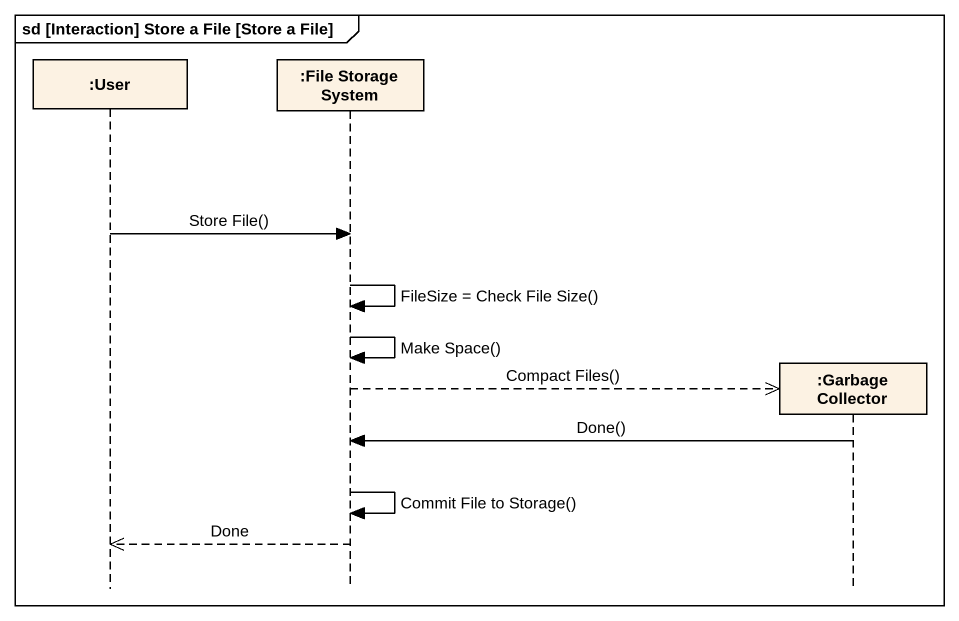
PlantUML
@startuml
mainframe sd [Interaction] Store a File [Store a File]
hide footbox
participant ":User" as User
participant ":File Storage System" as File_Storage_System
participant ":Garbage Collector" as Garbage_Collector

User -> File_Storage_System : Store File()
File_Storage_System -> File_Storage_System : FileSize = Check File Size()
File_Storage_System -> File_Storage_System : Make Space()
File_Storage_System -->> Garbage_Collector ** : Compact Files()
Garbage_Collector -> File_Storage_System : Done()
File_Storage_System -> File_Storage_System : Commit File to Storage()
File_Storage_System -->> User : Done
@enduml
